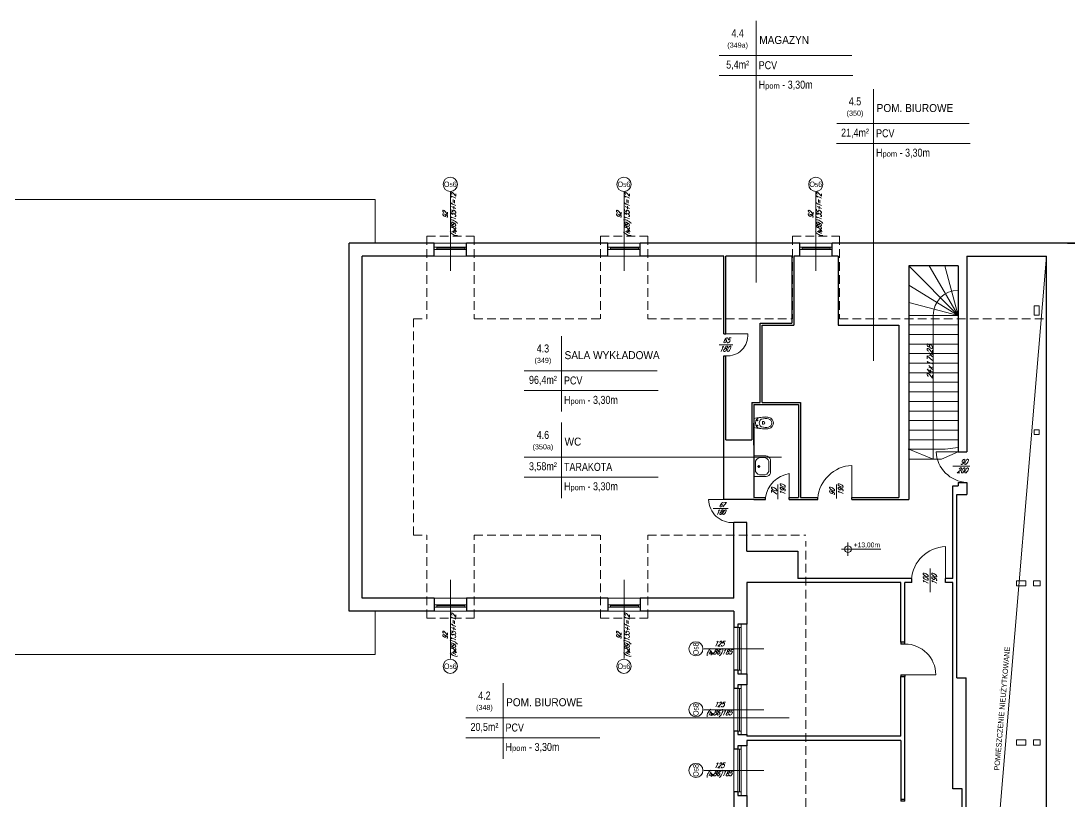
# Model space of a CAD drawing. Header units: millimetres. Extents: x -18485 to 40303, y -22087 to 35064.
# Drawn here: x 4553 to 7619, y -8633 to -6350 of the extents above; entities that cross this region are included whole.
import ezdxf
from ezdxf.enums import TextEntityAlignment as Align

# ---------------------------------------------------------------- set-up
doc = ezdxf.new("R2010")
doc.units = ezdxf.units.MM
doc.linetypes.add('DASHED', pattern=[19.05, 12.7, -6.35])
doc.layers.get('0').update_dxf_attribs({"lineweight": 25})
for name, color, linetype, lineweight in [('01-2_konstrukcja dachu', 1, 'Continuous', 20), ('01_ściany', 2, 'Continuous', 25), ('03-01_okna', 5, 'Continuous', 15), ('03-02_schody', 6, 'Continuous', 5), ('03_drzwi', 1, 'Continuous', 0), ('04-1_widok', 251, 'Continuous', 5), ('04-2_nad', 251, 'DASHED', 5), ('05-03_opis', 10, 'Continuous', 5), ('07_wyposażenie', 253, 'Continuous', 5), ('31 piętro III - ściany', 2, 'Continuous', 35)]:
    doc.layers.add(name, color=color, linetype=linetype, lineweight=lineweight)
doc.styles.add('arial', font='arial.ttf')
doc.styles.add('ariel', font='arial.ttf', dxfattribs={"width": 0.8})
doc.styles.add('ariel_wym', font='simplex.shx', dxfattribs={"width": 0.65, "oblique": 25})

# ---------------------------------------------------------------- blocks, each defined once
blk = doc.blocks.new('kota rzutowa')
at = {"ltscale": 0.5}
for p, q in [((-20.6, 0), (102.8, 0)), ((0, -20.6), (0, 20.6))]:
    blk.add_line(p, q, dxfattribs=at)
blk.add_circle((0, 0), 10.6, dxfattribs=at)
at = {"ltscale": 0.5, "style": 'arial'}
blk.add_attdef('POZ._POSADKI_WYKOŃCZONWJ', text='', height=15, dxfattribs=at).set_placement((17.9, 1.4), align=Align.BOTTOM_LEFT)
blk.add_attdef('POZ._POSADZKI_KONSTRUKCJA', text='', height=15, dxfattribs=at).set_placement((17, -5), align=Align.TOP_LEFT)

msp = doc.modelspace()

# ---------------------------------------------------------------- linework, layer by layer
at = {"layer": '01-2_konstrukcja dachu'}
for points in [[(7516.8, -7183.8), (7516.8, -7210.8), (7532.3, -7210.8), (7532.3, -7183.8)], [(7465.7, -7988), (7492.8, -7988), (7492.8, -8003.5), (7465.7, -8003.5)], [(7514.8, -7988), (7534.3, -7988), (7534.3, -8003.5), (7514.8, -8003.5)], [(7465.7, -8454), (7492.8, -8454), (7492.8, -8469.5), (7465.7, -8469.5)], [(7514.8, -8454), (7534.3, -8454), (7534.3, -8469.5), (7514.8, -8469.5)]]:
    msp.add_lwpolyline(points, close=True, dxfattribs=at)
for points in [[(7531.4, -7546.3), (7531.4, -7560.3), (7517.4, -7560.3)], [(7517.4, -7560.3), (7517.4, -7546.3), (7531.4, -7546.3)]]:
    msp.add_lwpolyline(points, dxfattribs=at)
at = {"layer": '01_ściany'}
for p, q in [((5513.2, -8077.3), (5513.2, -6999.7)), ((5762.1, -6999.7), (5513.2, -6999.7)), ((5762.1, -7037.7), (5762.1, -6999.7)), ((6270.2, -6999.7), (5856.6, -6999.7)), ((5856.6, -7037.7), (5856.6, -6999.7)), ((6270.2, -6999.7), (5856.6, -6999.7)), ((6270.2, -7037.7), (6270.2, -6999.7)), ((6364.7, -7037.7), (6364.7, -6999.7)), ((6831.5, -6999.7), (6364.7, -6999.7)), ((6831.5, -7037.7), (6831.5, -6999.7)), ((6926, -7037.7), (6926, -6999.7)), ((7615.1, -6999.7), (6926, -6999.7)), ((5551.2, -8039.3), (5551.2, -7037.7)), ((5762.1, -7037.7), (5551.2, -7037.7)), ((6270.2, -7037.7), (5856.6, -7037.7)), ((6270.2, -7037.7), (5856.6, -7037.7)), ((6609.2, -7037.7), (6364.7, -7037.7)), ((6609.2, -7265.2), (6609.2, -7037.7)), ((6615.2, -7265.2), (6615.2, -7037.7)), ((6807.8, -7037.7), (6615.2, -7037.7)), ((6807.8, -7037.7), (6807.8, -7233.9)), ((6813.8, -7037.7), (6813.8, -7239.9)), ((6831.5, -7037.7), (6813.8, -7037.7)), ((6943.8, -7037.7), (6926, -7037.7)), ((6943.8, -7037.7), (6943.8, -7239.9)), ((7320.2, -7037.7), (7320.2, -7610.5)), ((7320.2, -7037.7), (7553.2, -7037.7)), ((7553.2, -9813.3), (7553.2, -7037.7)), ((7295.2, -7066.3), (7150.2, -7066.3)), ((7150.2, -7066.3), (7150.2, -7750.6)), ((7295.2, -7211.3), (7150.2, -7066.3)), ((7295.2, -7066.3), (7295.2, -7610.5)), ((6715.2, -7466.6), (6715.2, -7233.9)), ((6715.2, -7233.9), (6807.8, -7233.9)), ((6609.2, -7265.2), (6615.2, -7265.2)), ((6721.2, -7466.6), (6721.2, -7239.9)), ((6721.2, -7239.9), (6813.8, -7239.9)), ((6943.8, -7239.9), (7121.2, -7239.9)), ((7121.2, -7239.9), (7121.2, -7744.6)), ((6609.2, -7616.7), (6609.2, -7330.2)), ((6609.2, -7330.2), (6615.2, -7330.2)), ((6615.2, -7575.6), (6615.2, -7330.2)), ((6691.2, -7466.6), (6691.2, -7575.6)), ((6691.2, -7466.6), (6715.2, -7466.6)), ((6697.2, -7472.6), (6697.2, -7652.9)), ((6697.2, -7472.6), (6827.2, -7472.6)), ((6721.2, -7466.6), (6833.2, -7466.6)), ((6827.2, -7472.6), (6827.2, -7744.6)), ((6833.2, -7466.6), (6833.2, -7744.6)), ((6697.2, -7512.8), (6697.1, -7540)), ((6697.2, -7591.2), (6697.2, -7526.4)), ((6609.2, -7750.6), (6609.2, -7575.6)), ((6615.2, -7575.6), (6691.2, -7575.6)), ((6697.2, -7575.6), (6697.2, -7744.6)), ((6697.2, -7623), (6697.1, -7682.9)), ((7295.2, -7610.5), (7320.2, -7610.5)), ((7279.2, -7981.3), (7279.2, -7710.4)), ((7279.2, -7710.4), (7295.2, -7710.4)), ((7295.2, -7700.5), (7295.2, -7710.4)), ((7295.2, -7700.5), (7320.2, -7700.5)), ((7320.2, -7700.5), (7320.2, -7735.4)), ((6697.2, -7750.6), (6609.2, -7750.6)), ((6697.2, -7744.6), (6730.9, -7744.6)), ((6697.2, -7750.6), (6730.9, -7750.6)), ((6730.9, -7750.6), (6730.9, -7744.6)), ((6800.8, -7744.6), (6827.2, -7744.6)), ((6800.8, -7750.6), (6800.8, -7744.6)), ((6800.8, -7750.6), (6884.2, -7750.6)), ((6833.2, -7744.6), (6884.2, -7744.6)), ((6884.2, -7750.6), (6884.2, -7744.6)), ((6984.1, -7744.6), (7121.2, -7744.6)), ((6984.2, -7750.6), (6984.2, -7744.6)), ((6984.2, -7750.6), (7150.2, -7750.6)), ((7291.2, -8271.9), (7291.2, -7735.4)), ((7291.2, -7735.4), (7320.2, -7735.4)), ((6676.1, -7817.7), (6638.2, -7817.7)), ((6638.2, -8039.3), (6638.2, -7817.7)), ((6676.1, -7901.3), (6676.1, -7817.7)), ((6676.1, -7901.3), (6826.2, -7901.3)), ((6826.2, -7901.3), (6826.2, -7981.3)), ((7127.2, -7993.3), (6676.1, -7993.3)), ((6676.1, -7993.3), (6676.1, -8115.1)), ((7158.8, -7981.3), (6826.2, -7981.3)), ((7127.2, -8016.6), (7127.2, -7993.3)), ((7127.2, -8168.3), (7127.2, -7993.3)), ((7158.8, -7993.3), (7139.2, -7993.3)), ((7139.2, -8016.6), (7139.2, -7993.3)), ((7139.2, -8168.3), (7139.2, -7993.3)), ((7158.8, -7993.3), (7158.8, -7981.3)), ((7279.2, -7981.3), (7257.4, -7981.3)), ((7257.4, -7993.3), (7257.4, -7981.3)), ((7279.2, -7993.3), (7257.4, -7993.3)), ((7279.2, -8597.3), (7279.2, -7993.3)), ((5762.1, -8039.3), (5551.2, -8039.3)), ((5762.1, -8039.3), (5762.1, -8077.3)), ((6270.2, -8039.3), (5856.6, -8039.3)), ((5856.6, -8039.3), (5856.6, -8077.3)), ((6270.2, -8039.3), (6270.2, -8077.3)), ((6638.2, -8039.3), (6364.7, -8039.3)), ((6364.7, -8039.3), (6364.7, -8077.3)), ((5762.1, -8077.3), (5513.2, -8077.3)), ((6270.2, -8077.3), (5856.6, -8077.3)), ((6638.2, -8077.3), (6364.7, -8077.3)), ((6638.2, -8077.3), (6638.2, -8125.3)), ((6650.2, -8125.3), (6638.1, -8125.3)), ((6676.2, -8115.1), (6650.2, -8115.1)), ((6650.2, -8115.2), (6650.2, -8125.1)), ((7127.2, -8168.3), (7127.2, -8173.3)), ((7139.2, -8168.3), (7127.2, -8168.3)), ((7139.2, -8173.3), (7127.2, -8173.3)), ((7139.2, -8173.3), (7139.2, -8168.3)), ((6650.2, -8250.3), (6638.1, -8250.3)), ((6638.2, -8250.3), (6638.2, -8303.3)), ((6650.2, -8250.3), (6650.2, -8260.3)), ((6650.2, -8260.3), (6676.2, -8260.3)), ((6676.1, -8260.3), (6676.2, -8293.1)), ((7127.2, -8263.3), (7127.2, -8268.3)), ((7127.2, -8263.3), (7139.2, -8263.3)), ((7127.2, -8443.3), (7127.2, -8268.3)), ((7127.2, -8268.3), (7139.2, -8268.3)), ((7139.2, -8263.3), (7139.2, -8268.3)), ((7139.2, -8455.3), (7139.2, -8268.3)), ((7291.2, -8271.9), (7318.2, -8271.9)), ((7318.2, -9513.8), (7318.2, -8271.9)), ((6650.2, -8303.3), (6638.1, -8303.3)), ((6676.2, -8293.1), (6650.2, -8293.1)), ((6650.2, -8293.2), (6650.2, -8303.1)), ((6650.2, -8428.3), (6638.1, -8428.3)), ((6638.2, -8428.3), (6638.2, -8481.3)), ((6650.2, -8428.3), (6650.2, -8438.3)), ((6650.2, -8438.3), (6676.2, -8438.3)), ((6676.2, -8438.3), (6676.2, -8443.3)), ((7123.2, -8443.3), (6676.2, -8443.3)), ((7127.2, -8443.3), (6676.2, -8443.3)), ((6676.2, -8455.3), (6676.2, -8471.1)), ((7127.2, -8455.3), (6676.2, -8455.3)), ((7127.2, -8455.3), (7127.2, -8628)), ((7139.2, -8628), (7139.2, -8455.3)), ((6650.2, -8481.3), (6638.1, -8481.3)), ((6676.2, -8471.1), (6650.2, -8471.1)), ((6650.2, -8471.2), (6650.2, -8481.1)), ((6650.2, -8606.3), (6638.1, -8606.3)), ((6638.2, -8606.3), (6638.2, -8691.3)), ((6650.2, -8606.3), (6650.2, -8616.3)), ((6650.2, -8616.3), (6676.2, -8616.3)), ((6676.2, -8616.3), (6676.4, -8681.1)), ((7306.2, -8597.3), (7279.2, -8597.3)), ((7306.2, -9488.3), (7306.2, -8597.3)), ((7127.2, -8628), (7127.2, -8633)), ((7139.2, -8628), (7127.2, -8628)), ((7139.2, -8633), (7127.2, -8633)), ((7139.2, -8633), (7139.2, -8628))]:
    msp.add_line(p, q, dxfattribs=at)
at = {"layer": '03-01_okna'}
for p, q in [((5762.1, -6999.7), (5856.6, -6999.7)), ((6270.2, -6999.7), (6364.7, -6999.7)), ((6831.5, -6999.7), (6926, -6999.7)), ((5762.1, -8077.3), (5856.6, -8077.3)), ((6270.2, -8077.3), (6364.7, -8077.3))]:
    msp.add_line(p, q, dxfattribs=at)
at = {"layer": '03-01_okna', "linetype": 'Continuous', "lineweight": 0}
for p, q in [((5762.1, -7011.7), (5856.6, -7011.7)), ((5762.1, -7018.6), (5856.6, -7018.6)), ((5769.1, -7011.7), (5769.1, -7018.6)), ((5769.1, -7015.1), (5851.5, -7015.1)), ((5851.5, -7011.7), (5851.5, -7018.6)), ((6270.2, -7011.7), (6364.7, -7011.7)), ((6270.2, -7018.6), (6364.7, -7018.6)), ((6277.2, -7011.7), (6277.2, -7018.6)), ((6277.2, -7015.1), (6359.5, -7015.1)), ((6359.5, -7011.7), (6359.5, -7018.6)), ((6831.5, -7011.7), (6926, -7011.7)), ((6831.5, -7018.6), (6926, -7018.6)), ((6838.5, -7011.7), (6838.5, -7018.6)), ((6838.5, -7015.1), (6920.8, -7015.1)), ((6920.8, -7011.7), (6920.8, -7018.6)), ((5762.1, -8058.3), (5856.6, -8058.3)), ((5762.1, -8065.3), (5856.6, -8065.3)), ((5769.1, -8065.3), (5769.1, -8058.3)), ((5769.1, -8061.8), (5851.5, -8061.8)), ((5851.5, -8065.3), (5851.5, -8058.3)), ((6270.2, -8058.3), (6364.7, -8058.3)), ((6270.2, -8065.3), (6364.7, -8065.3)), ((6277.2, -8065.3), (6277.2, -8058.3)), ((6277.2, -8061.8), (6359.5, -8061.8)), ((6359.5, -8065.3), (6359.5, -8058.3)), ((6638.2, -8250.3), (6638.2, -8125.3)), ((6650.2, -8250.3), (6650.2, -8125.1)), ((6650.2, -8125.1), (6660.2, -8125.1)), ((6655.2, -8250.3), (6655.2, -8125.1)), ((6660.2, -8260.3), (6660.2, -8115.1)), ((6650.2, -8250.3), (6660.2, -8250.3)), ((6638.2, -8428.3), (6638.2, -8303.3)), ((6650.2, -8428.3), (6650.2, -8303.1)), ((6650.2, -8303.1), (6660.2, -8303.1)), ((6655.2, -8428.3), (6655.2, -8303.1)), ((6660.2, -8438.3), (6660.2, -8293.1)), ((6650.2, -8428.3), (6660.2, -8428.3)), ((6638.2, -8606.3), (6638.2, -8481.3)), ((6650.2, -8606.3), (6650.2, -8481.1)), ((6650.2, -8481.1), (6660.2, -8481.1)), ((6655.2, -8606.3), (6655.2, -8481.1)), ((6660.2, -8616.3), (6660.2, -8471.1)), ((6650.2, -8606.3), (6660.2, -8606.3))]:
    msp.add_line(p, q, dxfattribs=at)
at = {"layer": '03-02_schody'}
for p, q in [((7295.2, -7211.3), (7150.2, -7066.3)), ((7295.2, -7211.3), (7209.8, -7066.5)), ((7295.2, -7211.3), (7255.4, -7066.5)), ((7295.2, -7211.3), (7150.5, -7122.5)), ((7295.2, -7211.3), (7150.5, -7173.3)), ((7295.2, -7211.3), (7150.2, -7211.3)), ((7221.8, -7211.3), (7221.8, -7632.1)), ((7295.2, -7239.3), (7150.2, -7239.3)), ((7150.2, -7267.3), (7295.4, -7267.3)), ((7295.4, -7295.3), (7150.2, -7295.3)), ((7150.2, -7323.3), (7295.4, -7323.3)), ((7295.4, -7351.3), (7150.2, -7351.3)), ((7150.2, -7379.3), (7295.4, -7379.3)), ((7295.4, -7407.3), (7150.2, -7407.3)), ((7295.2, -7435.3), (7150, -7435.3)), ((7150.2, -7435.3), (7295.2, -7435.3)), ((7150, -7463.3), (7294.9, -7463.3)), ((7149.8, -7491.3), (7294.7, -7491.3)), ((7149.5, -7519.3), (7294.5, -7519.3)), ((7149.3, -7547.3), (7294.3, -7547.3)), ((7148.9, -7603.3), (7257, -7603.3)), ((7149.1, -7575.3), (7294.1, -7575.3)), ((7221.8, -7632.1), (7150.2, -7603.3)), ((7295.2, -7598.3), (7257, -7603.3)), ((7150.2, -7632.1), (7245.7, -7632.1)), ((7295.2, -7610.5), (7245.7, -7632.1))]:
    msp.add_line(p, q, dxfattribs=at)
msp.add_arc((7295.2, -7211.3), 73.3, 90, 180, dxfattribs=at)
at = {"layer": '03_drzwi'}
for p, q in [((6679.4, -7265.2), (6611.9, -7265.2)), ((6595.1, -7297.6), (6635.5, -7297.6)), ((7230.2, -7610.5), (7320.2, -7610.5)), ((6984.1, -7650.6), (6984.2, -7750.6)), ((7278.9, -7653.2), (7329.4, -7653.2)), ((6800.8, -7674.6), (6800.8, -7744.6)), ((6767.2, -7706.4), (6767.2, -7749)), ((6938.4, -7706.3), (6938.4, -7747.2)), ((6577.7, -7777.1), (6622, -7777.1)), ((7257.4, -7888.3), (7257.4, -7993.3)), ((7213.4, -7952.3), (7213.4, -8021.2)), ((7139.2, -8263.3), (7229.2, -8263.3))]:
    msp.add_line(p, q, dxfattribs=at)
for centre, radius, start, end in [((6619, -7269.8), 60.5, 266.3299, 4.3449), ((7325, -7605.6), 95, 182.9394, 267.0606), ((6988.6, -7755.2), 104.8, 92.4521, 175.3339), ((6813.3, -7756.9), 83.3, 98.6392, 171.4957), ((6633.6, -7748.8), 69.1, 181.4586, 273.8161), ((7260.8, -7990.6), 102.4, 91.9142, 176.4973), ((7139.2, -8263.3), 90, 0, 90)]:
    msp.add_arc(centre, radius, start, end, dxfattribs=at)
at = {"layer": '04-1_widok'}
for p, q in [((5589.2, -6872.3), (3940.2, -6872.3)), ((5589.2, -6999.7), (5589.2, -6872.3)), ((5856.6, -7037.7), (5762.1, -7037.7)), ((6364.7, -7037.7), (6270.2, -7037.7)), ((6926, -7037.7), (6831.5, -7037.7)), ((5856.6, -8039.3), (5762.1, -8039.3)), ((6364.7, -8039.3), (6270.2, -8039.3)), ((5589.2, -8203.9), (5589.2, -8077.3)), ((6676.2, -8260.3), (6676.2, -8115.1)), ((5589.2, -8203.9), (3940.2, -8203.9)), ((6676.2, -8438.3), (6676.2, -8293.1)), ((6676.2, -8616.3), (6676.2, -8471.1))]:
    msp.add_line(p, q, dxfattribs=at)
at = {"layer": '04-2_nad', "ltscale": 2}
for p, q in [((5740.4, -6979.7), (5878.4, -6979.7)), ((5740.4, -6979.7), (5740.4, -7221.8)), ((5878.4, -6979.7), (5878.4, -7221.8)), ((6248.4, -6979.7), (6386.4, -6979.7)), ((6248.4, -6979.7), (6248.4, -7221.8)), ((6386.4, -6979.7), (6386.4, -7221.8)), ((6809.8, -6979.7), (6947.8, -6979.7)), ((6809.8, -6979.7), (6809.8, -7221.8)), ((6947.8, -6979.7), (6947.8, -7221.8)), ((5700.7, -7855.1), (5700.7, -7221.8)), ((5700.7, -7221.8), (5740.4, -7221.8)), ((5878.4, -7221.8), (6248.4, -7221.8)), ((6386.4, -7221.8), (6809.8, -7221.8)), ((6947.8, -7221.8), (7553.2, -7221.8)), ((5700.7, -7855.1), (5740.4, -7855.1)), ((5740.4, -8097.3), (5740.4, -7855.1)), ((5878.4, -7855.1), (6248.4, -7855.1)), ((5878.4, -8097.3), (5878.4, -7855.1)), ((6248.4, -8097.3), (6248.4, -7855.1)), ((6386.4, -7855.1), (6848.9, -7855.1)), ((6386.4, -8097.3), (6386.4, -7855.1)), ((6848.9, -9488.3), (6848.9, -7872.5)), ((5740.4, -8097.3), (5878.4, -8097.3)), ((6248.4, -8097.3), (6386.4, -8097.3))]:
    msp.add_line(p, q, dxfattribs=at)
at = {"layer": '05-03_opis'}
for p, q in [((6704, -6349.6), (6704, -7114.9)), ((6595.1, -6450.7), (6983.7, -6450.7)), ((6595.1, -6509.1), (6986.8, -6509.1)), ((7047.4, -6548.8), (7047.4, -7344.2)), ((6939.4, -6649.9), (7327.1, -6649.9)), ((6938.5, -6708.2), (7330.3, -6708.2)), ((7318.2, -9838.3), (7553.2, -7037.7)), ((6134.3, -7272.2), (6134.3, -7493.1)), ((6025.4, -7373.3), (6414, -7373.3)), ((6025.4, -7431.7), (6417.1, -7431.7)), ((6134.3, -7525.2), (6134.3, -7746.1)), ((6025.4, -7626.3), (6777.6, -7626.3)), ((6025.4, -7684.7), (6417.1, -7684.7)), ((6631.5, -7750.6), (6564.5, -7750.6)), ((5963.2, -8288.1), (5963.2, -8509)), ((5854.4, -8389.3), (6799.9, -8389.3)), ((5854.3, -8447.6), (6246, -8447.6))]:
    msp.add_line(p, q, dxfattribs=at)
at = {"layer": '05-03_opis', "lineweight": 0}
for p, q in [((5809.4, -7080.9), (5809.4, -6850.5)), ((6317.4, -7080.9), (6317.4, -6850.5)), ((6878.8, -7080.9), (6878.8, -6850.5)), ((5809.4, -7985.5), (5809.4, -8215.8)), ((6317.4, -7985.5), (6317.4, -8215.8)), ((6726.2, -8187.8), (6550.2, -8187.8)), ((6726.2, -8365.8), (6550.2, -8365.8)), ((6726.2, -8543.8), (6550.2, -8543.8))]:
    msp.add_line(p, q, dxfattribs=at)
for centre in [(5808.9, -6827.8), (6316.9, -6827.8), (6878.3, -6827.8), (6527.5, -8187.3), (5808.9, -8238.5), (6316.9, -8238.5), (6527.5, -8365.3), (6527.5, -8543.3)]:
    msp.add_circle(centre, 20.7, dxfattribs=at)
at = {"layer": '07_wyposażenie'}
for p, q in [((6709.1, -7518.6), (6706.2, -7518.6)), ((6709.1, -7534.1), (6706.2, -7534.1)), ((6707.7, -7517.2), (6707.7, -7520.1)), ((6707.7, -7535.6), (6707.7, -7532.7)), ((6697.2, -7622.9), (6732.1, -7622.9)), ((6725.5, -7627.5), (6716, -7627.5)), ((6746, -7633.5), (6746, -7672.8)), ((6702.1, -7668.1), (6702, -7638.1)), ((6708, -7653.5), (6715.5, -7653.5)), ((6711.8, -7657.2), (6711.8, -7649.7)), ((6741.1, -7668.1), (6741, -7638.1)), ((6732.8, -7682.9), (6697.4, -7682.9)), ((6725.5, -7678.3), (6716, -7678.3))]:
    msp.add_line(p, q, dxfattribs=at)
for points in [[(6744.7, -7511.4, 0.091012), (6730.6, -7508.8, 0.04468), (6713.5, -7510.7, 0.150678), (6706.2, -7514.7, 0.380316), (6706.2, -7538, 0.150678), (6713.5, -7542, 0.04468), (6730.7, -7543.8, 0.091012), (6744.7, -7541.3, 0.171854), (6752, -7534.9, 0.258868), (6751.9, -7517.8, 0.171854)], [(6714.2, -7532.7, 0.228329), (6720.8, -7537.9, 0.112012), (6740.2, -7538.4, 0.161795), (6746.9, -7534.4, 0.320353), (6746.9, -7518.2, 0.161795), (6740.2, -7514.3, 0.112012), (6720.8, -7514.8, 0.228329), (6714.2, -7520, 0.236897)]]:
    msp.add_lwpolyline(points, format="xyb", close=True, dxfattribs=at)
msp.add_lwpolyline([(6725.1, -7530.2), (6722.5, -7530.2), (6722.5, -7522.4), (6725.1, -7522.4, -1), (6725.1, -7530.2, -1)], format="xyb", dxfattribs=at)
for centre, radius in [((6707.7, -7518.6), 1), ((6707.7, -7534.1), 1), ((6711.8, -7653.5), 3)]:
    msp.add_circle(centre, radius, dxfattribs=at)
for centre, radius, start, end in [((6730.7, -7654.6), 145.7, 90.0193, 103.3053), ((6730.6, -7398.1), 145.7, 256.7333, 270.0193), ((6717.8, -7644.3), 16.9, 89.6663, 158.5578), ((6725.3, -7644.4), 16.9, 21.6503, 90.3572), ((6730.3, -7639.7), 16.9, 21.5609, 85.1722), ((6717.6, -7661.4), 16.9, 203.3871, 272.094), ((6725.5, -7661.4), 16.9, 267.9566, 336.6635), ((6730.6, -7666.2), 16.8, 276.0033, 336.7882)]:
    msp.add_arc(centre, radius, start, end, dxfattribs=at)
at = {"layer": '31 piętro III - ściany'}
msp.add_line((7694.6, -6999.7), (7615.1, -6999.7), dxfattribs=at)

# ---------------------------------------------------------------- block references
at = {"layer": '05-03_opis', "xscale": 0.9359999999996944, "yscale": 0.9359999999978754, "zscale": 0.9359999999996944}
msp.add_blockref('kota rzutowa', (6972.5, -7895.7), dxfattribs=at).add_auto_attribs({'POZ._POSADKI_WYKOŃCZONWJ': '+13,00m'})

# ---------------------------------------------------------------- texts
at = {"layer": '03_drzwi', "width": 160.59, "attachment_point": 3, "style": 'ariel_wym'}
for s, insert, char_height in [('65\\P180', (6626.1, -7276.9), 15), ('90\\P200', (7321.2, -7632.6), 15), ('67\\P180', (6612.5, -7759.1), 13)]:
    msp.add_mtext(s, dxfattribs=dict(at, insert=insert, char_height=char_height))
at = {"layer": '03_drzwi', "char_height": 15, "width": 160.59, "attachment_point": 1, "rotation": 90, "style": 'ariel_wym'}
for s, insert in [('70\\P190', (6749.1, -7738.5)), ('90\\P190', (6918.4, -7738.4)), ('100\\P190', (7192.5, -8000.4))]:
    msp.add_mtext(s, dxfattribs=dict(at, insert=insert))
at = {"layer": '05-03_opis', "style": 'ariel'}
for s, insert, char_height, width, attachment_point in [('4.4\\P{\\H0.6404x;(349a)}', (6649.6, -6403.2), 23.423, 108.913, 5), ('{\\W0.9;MAGAZYN}', (6712.9, -6405.4), 23.423, 356.637, 4), ('5,4m²', (6649.6, -6479.6), 23.42, 108.913, 5), (' PCV', (6704, -6479.3), 23.42, 322.789, 4), (' H{\\H0.7x;pom\\H1.429x; - 3,30m}', (6704, -6538.5), 23.423, 322.789, 4), ('4.5\\P{\\H0.6404x;(350)}', (6993, -6602.4), 23.423, 108.913, 5), ('{\\W0.9;POM. BIUROWE}', (7056.3, -6604.6), 23.423, 356.637, 4), ('21,4m²', (6993, -6678.8), 23.42, 108.913, 5), (' PCV', (7047.4, -6678.5), 23.42, 322.789, 4), (' H{\\H0.7x;pom\\H1.429x; - 3,30m}', (7047.4, -6737.7), 23.423, 322.789, 4), ('4.3\\P{\\H0.6404x;(349)}', (6079.8, -7325.8), 23.423, 108.913, 5), ('\\W0.9;{\\fArial|b0|i0|c238|p34;SALA WYKŁADOWA}', (6143.2, -7328), 23.423, 356.637, 4), ('96,4m²', (6079.8, -7402.3), 23.42, 108.913, 5), (' PCV', (6134.3, -7402), 23.42, 322.789, 4), (' H{\\H0.7x;pom\\H1.429x; - 3,30m}', (6134.3, -7461.2), 23.423, 322.789, 4), ('4.6\\P{\\H0.6404x;(350a)}', (6079.8, -7578.8), 23.423, 108.913, 5), ('{\\W0.9;WC}', (6143.2, -7581), 23.42, 356.637, 4), ('3,58m²', (6079.8, -7655.2), 23.42, 108.913, 5), (' TARAKOTA', (6134.3, -7654.9), 23.42, 322.789, 4), (' H{\\H0.7x;pom\\H1.429x; - 3,30m}', (6134.3, -7714.1), 23.423, 322.789, 4), ('4.2\\P{\\H0.6404x;(348)}', (5908.7, -8341.7), 23.423, 108.913, 5), ('{\\W0.9;POM. BIUROWE}', (5972.1, -8343.9), 23.423, 356.637, 4), ('20,5m²', (5908.7, -8418.2), 23.42, 108.913, 5), (' PCV', (5963.2, -8417.9), 23.42, 322.789, 4), (' H{\\H0.7x;pom\\H1.429x; - 3,30m}', (5963.2, -8477.1), 23.423, 322.789, 4)]:
    msp.add_mtext(s, dxfattribs=dict(at, insert=insert, char_height=char_height, width=width, attachment_point=attachment_point))
at = {"layer": '05-03_opis', "lineweight": 0, "attachment_point": 5}
for s, insert, char_height, width, style in [('O{\\H0.7576x;5}6', (5808.9, -6827.8), 15.84, 75.194, 'ariel'), ('O{\\H0.7576x;5}6', (6316.9, -6827.8), 15.84, 75.194, 'ariel'), ('O{\\H0.7576x;5}6', (6878.3, -6827.8), 15.84, 75.194, 'ariel'), ('125\\P({\\H0.8333x;h\\H0.6x;p}86)185', (6595, -8186.7), 14.4, 62.661, 'ariel_wym'), ('O{\\H0.7576x;5}6', (5808.9, -8238.5), 15.84, 75.194, 'ariel'), ('O{\\H0.7576x;5}6', (6316.9, -8238.5), 15.84, 75.194, 'ariel'), ('125\\P({\\H0.8333x;h\\H0.6x;p}86)185', (6595, -8364.7), 14.4, 62.661, 'ariel_wym'), ('125\\P({\\H0.8333x;h\\H0.6x;p}86)185', (6595, -8542.7), 14.4, 62.661, 'ariel_wym')]:
    msp.add_mtext(s, dxfattribs=dict(at, insert=insert, char_height=char_height, width=width, style=style))
for s, insert, char_height, width, rotation, style in [('92\\P({\\H0.8333x;h\\H0.6x;p}89)135+f=12', (5808.3, -6917.3), 14.4, 62.661, 90, 'ariel_wym'), ('92\\P({\\H0.8333x;h\\H0.6x;p}89)135+f=12', (6316.4, -6917.3), 14.4, 62.661, 90, 'ariel_wym'), ('92\\P({\\H0.8333x;h\\H0.6x;p}89)135+f=12', (6877.7, -6917.3), 14.4, 62.661, 90, 'ariel_wym'), ('{\\W1;24x17x28}', (7211.8, -7347.9), 15, 55, 90, 'ariel_wym'), ('92\\P({\\H0.8333x;h\\H0.6x;p}89)135+f=12', (5808.3, -8149.1), 14.4, 62.661, 90, 'ariel_wym'), ('92\\P({\\H0.8333x;h\\H0.6x;p}89)135+f=12', (6316.4, -8149.1), 14.4, 62.661, 90, 'ariel_wym'), ('O{\\H0.7576x;5}8', (6527.5, -8187.3), 15.84, 75.194, 90, 'ariel'), ('POMIESZCZENIE NIEUŻYTKOWANE', (7423.3, -8362.5), 15.84, 743.586, 85, 'ariel'), ('O{\\H0.7576x;5}8', (6527.5, -8365.3), 15.84, 75.194, 90, 'ariel'), ('O{\\H0.7576x;5}8', (6527.5, -8543.3), 15.84, 75.194, 90, 'ariel')]:
    msp.add_mtext(s, dxfattribs=dict(at, insert=insert, char_height=char_height, width=width, rotation=rotation, style=style))

doc.saveas('drawing.dxf')
